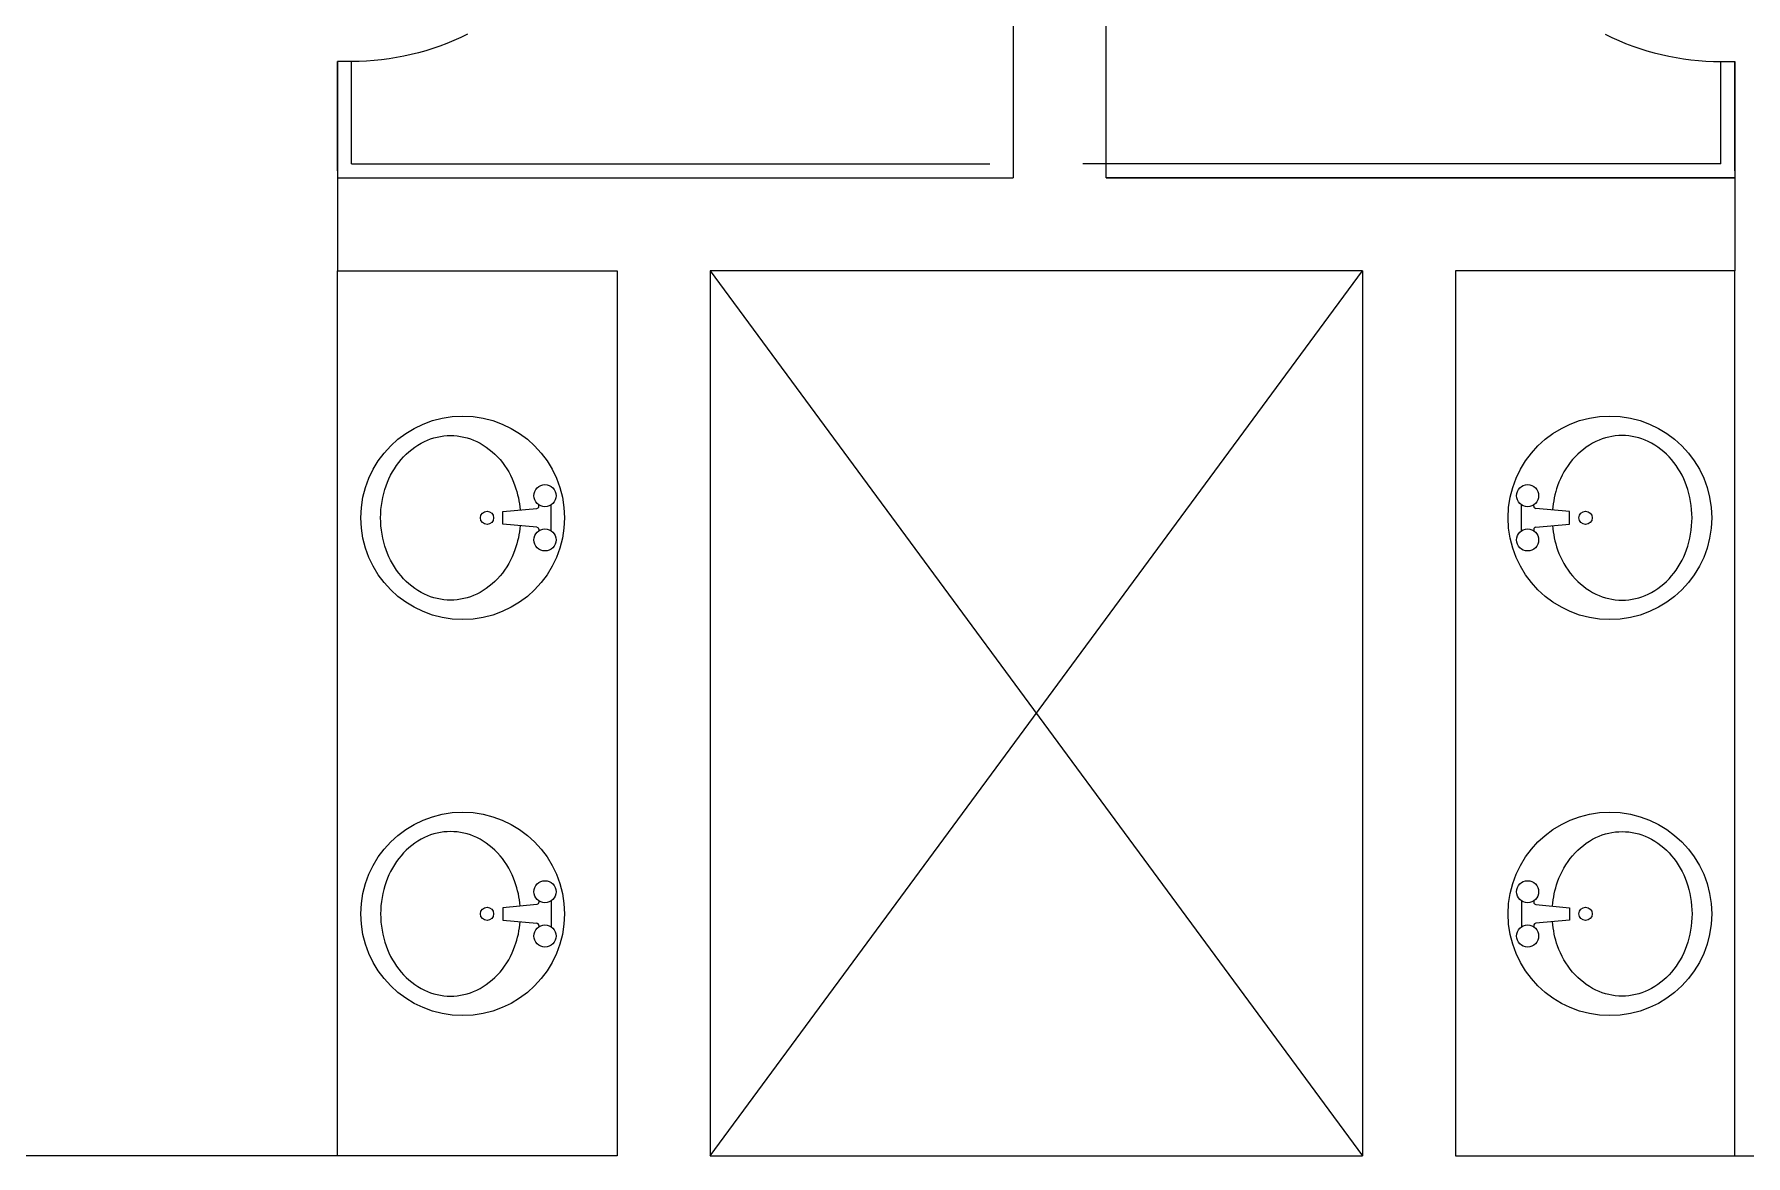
# Model space of a CAD drawing. Header units: millimetres. Extents: x 50157 to 283139, y 29188 to 187058.
# Drawn here: x 155891 to 159566, y 105588 to 107996 of the extents above; entities that cross this region are included whole.
import ezdxf

# ---------------------------------------------------------------- set-up
doc = ezdxf.new("R2010")
doc.units = ezdxf.units.MM
for name, color, linetype in [('A-TOILET', 252, 'Continuous'), ('A-VOID', 1, 'Continuous'), ('A-WALL', 3, 'Continuous')]:
    doc.layers.add(name, color=color, linetype=linetype)

# ---------------------------------------------------------------- blocks, each defined once
blk = doc.blocks.new('T-2')
at = {"layer": 'A-TOILET'}
for p, q in [((-2601136.6, 751980.1), (-2601136.6, 752214.6)), ((-2601106.6, 751995.1), (-2601106.6, 752214.6)), ((-2598166.6, 751995.1), (-2598166.6, 752214.6)), ((-2598136.6, 751980.1), (-2598136.6, 752214.6)), ((-2601106.6, 751995.1), (-2599736.6, 751995.1)), ((-2598166.6, 751995.1), (-2599536.6, 751995.1)), ((-2600781.6, 751248.2), (-2600709, 751255.1)), ((-2600781.6, 751221.6), (-2600781.6, 751248.2)), ((-2600704.7, 751259.8), (-2600704.7, 751262.7)), ((-2600678.1, 751207.1), (-2600678.1, 751262.7)), ((-2598595.1, 751207.1), (-2598595.1, 751262.7)), ((-2598568.5, 751259.8), (-2598568.5, 751262.7)), ((-2598491.5, 751248.2), (-2598564.2, 751255.1)), ((-2598491.5, 751221.6), (-2598491.5, 751248.2)), ((-2600709, 751214.8), (-2600781.6, 751221.6)), ((-2598564.2, 751214.8), (-2598491.5, 751221.6)), ((-2600709, 750404.7), (-2600781.6, 750397.8)), ((-2600781.6, 750397.8), (-2600781.6, 750371.2)), ((-2600678.1, 750412.3), (-2600678.1, 750356.7)), ((-2598595.1, 750412.3), (-2598595.1, 750356.7)), ((-2598564.2, 750404.7), (-2598491.5, 750397.8)), ((-2598491.5, 750397.8), (-2598491.5, 750371.2)), ((-2600781.6, 750371.2), (-2600709, 750364.4)), ((-2600704.7, 750359.6), (-2600704.7, 750356.7)), ((-2598568.5, 750359.6), (-2598568.5, 750356.7)), ((-2598491.5, 750371.2), (-2598564.2, 750364.4))]:
    blk.add_line(p, q, dxfattribs=at)
for points in [[(-2600857.5, 752273.2, -0.1142), (-2601106.6, 752214.6), (-2601136.6, 752214.6)], [(-2598415.6, 752273.2, 0.1142), (-2598166.6, 752214.6), (-2598136.6, 752214.6)], [(-2600744.8, 751218.1, -0.064435), (-2600755.8, 751166, -0.091719), (-2600788, 751110, -0.103599), (-2600838, 751071.2, -0.113912), (-2600894.2, 751058.2, -0.113912), (-2600950.4, 751071.2, -0.103599), (-2601000.3, 751110, -0.091719), (-2601032.5, 751166, -0.084785), (-2601044.3, 751234.9, -0.084785), (-2601032.5, 751303.8, -0.091719), (-2601000.3, 751359.9, -0.103599), (-2600950.4, 751398.6, -0.113912), (-2600894.2, 751411.6, -0.113912), (-2600838, 751398.6, -0.103599), (-2600788, 751359.9, -0.091719), (-2600755.8, 751303.8, -0.064435), (-2600744.8, 751251.7, -0.084785)], [(-2598528.4, 751218.1, 0.064435), (-2598517.3, 751166, 0.091719), (-2598485.1, 751110, 0.103599), (-2598435.1, 751071.2, 0.113912), (-2598378.9, 751058.2, 0.113912), (-2598322.8, 751071.2, 0.103599), (-2598272.8, 751110, 0.091719), (-2598240.6, 751166, 0.084785), (-2598228.8, 751234.9, 0.084785), (-2598240.6, 751303.8, 0.091719), (-2598272.8, 751359.9, 0.103599), (-2598322.8, 751398.6, 0.113912), (-2598378.9, 751411.6, 0.113912), (-2598435.1, 751398.6, 0.103599), (-2598485.1, 751359.9, 0.091719), (-2598517.3, 751303.8, 0.064435), (-2598528.4, 751251.7, 0.084785)], [(-2600709, 751214.8, -0.386916), (-2600704.7, 751210), (-2600704.7, 751207.1)], [(-2598564.2, 751214.8, 0.386916), (-2598568.5, 751210), (-2598568.5, 751207.1)], [(-2600744.8, 750401.3, 0.064435), (-2600755.8, 750453.4, 0.091719), (-2600788, 750509.5, 0.103599), (-2600838, 750548.3, 0.113912), (-2600894.2, 750561.2, 0.113912), (-2600950.4, 750548.3, 0.103599), (-2601000.3, 750509.5, 0.091719), (-2601032.5, 750453.4, 0.084785), (-2601044.3, 750384.5, 0.084785), (-2601032.5, 750315.6, 0.091719), (-2601000.3, 750259.6, 0.103599), (-2600950.4, 750220.8, 0.113912), (-2600894.2, 750207.8, 0.113912), (-2600838, 750220.8, 0.103599), (-2600788, 750259.6, 0.091719), (-2600755.8, 750315.6, 0.064435), (-2600744.8, 750367.7, 0.084785)], [(-2598528.4, 750401.3, -0.064435), (-2598517.3, 750453.4, -0.091719), (-2598485.1, 750509.5, -0.103599), (-2598435.1, 750548.3, -0.113912), (-2598378.9, 750561.2, -0.113912), (-2598322.8, 750548.3, -0.103599), (-2598272.8, 750509.5, -0.091719), (-2598240.6, 750453.4, -0.084785), (-2598228.8, 750384.5, -0.084785), (-2598240.6, 750315.6, -0.091719), (-2598272.8, 750259.6, -0.103599), (-2598322.8, 750220.8, -0.113912), (-2598378.9, 750207.8, -0.113912), (-2598435.1, 750220.8, -0.103599), (-2598485.1, 750259.6, -0.091719), (-2598517.3, 750315.6, -0.064435), (-2598528.4, 750367.7, -0.084785)], [(-2600704.7, 750412.3), (-2600704.7, 750409.4, -0.386916), (-2600709, 750404.7)], [(-2598568.5, 750412.3), (-2598568.5, 750409.4, 0.386916), (-2598564.2, 750404.7)]]:
    blk.add_lwpolyline(points, format="xyb", dxfattribs=at)
for points in [[(-2601136.6, 752214.6), (-2601136.6, 751965.1), (-2599736.6, 751965.1)], [(-2598136.6, 752214.6), (-2598136.6, 751965.1), (-2599486.6, 751965.1)]]:
    blk.add_lwpolyline(points, dxfattribs=at)
for points in [[(-2601136.6, 751765.1), (-2600536.6, 751765.1), (-2600536.6, 749865.1), (-2601136.6, 749865.1)], [(-2598136.6, 751765.1), (-2598736.6, 751765.1), (-2598736.6, 749865.1), (-2598136.6, 749865.1)]]:
    blk.add_lwpolyline(points, close=True, dxfattribs=at)
for centre, radius in [((-2600868.1, 751234.9), 218.5), ((-2598405.1, 751234.9), 218.5), ((-2600691.4, 751282.4), 23.7), ((-2598581.8, 751282.4), 23.7), ((-2600815.8, 751234.9), 14.2), ((-2598457.3, 751234.9), 14.2), ((-2600691.4, 751187.4), 23.7), ((-2598581.8, 751187.4), 23.7), ((-2600868.1, 750384.5), 218.5), ((-2598405.1, 750384.5), 218.5), ((-2600691.4, 750432), 23.7), ((-2598581.8, 750432), 23.7), ((-2600815.8, 750384.5), 14.2), ((-2598457.3, 750384.5), 14.2), ((-2600691.4, 750337), 23.7), ((-2598581.8, 750337), 23.7)]:
    blk.add_circle(centre, radius, dxfattribs=at)
for centre, start, end in [((-2600709.4, 751259.8), 275.3909, 0), ((-2598563.7, 751259.8), 180, 264.6091), ((-2600709.4, 750359.6), 0, 84.6091), ((-2598563.7, 750359.6), 95.3909, 180)]:
    blk.add_arc(centre, 4.75, start, end, dxfattribs=at)
at = {"layer": 'A-VOID'}
for p, q in [((-2600336.6, 751765.1), (-2598936.6, 749865.1)), ((-2600336.6, 749865.1), (-2598936.6, 751765.1))]:
    blk.add_line(p, q, dxfattribs=at)
at = {"layer": 'A-WALL'}
for p, q in [((-2599686.6, 755165.1), (-2599686.6, 751965.1)), ((-2599486.6, 751965.1), (-2599486.6, 754965.1)), ((-2601136.6, 751965.1), (-2601136.6, 751765.1)), ((-2598136.6, 751965.1), (-2598136.6, 751765.1))]:
    blk.add_line(p, q, dxfattribs=at)
at = {"layer": 'A-WALL', "flags": 128}
for points in [[(-2601136.6, 751965.1), (-2599686.6, 751965.1)], [(-2599486.6, 751965.1), (-2598136.6, 751965.1)], [(-2601136.6, 751765.1), (-2600536.6, 751765.1), (-2600536.6, 749865.1), (-2602186.6, 749865.1)], [(-2600336.6, 751765.1), (-2600336.6, 749865.1)], [(-2598936.6, 751765.1), (-2600336.6, 751765.1)], [(-2598936.6, 751765.1), (-2598936.6, 749865.1)], [(-2598136.6, 751765.1), (-2598736.6, 751765.1), (-2598736.6, 749865.1), (-2596386.6, 749865.1)], [(-2600336.6, 749865.1), (-2598936.6, 749865.1)]]:
    blk.add_lwpolyline(points, dxfattribs=at)

msp = doc.modelspace()

# ---------------------------------------------------------------- block references
msp.add_blockref('T-2', (2757679.1, -644277.3))

doc.saveas('drawing.dxf')
